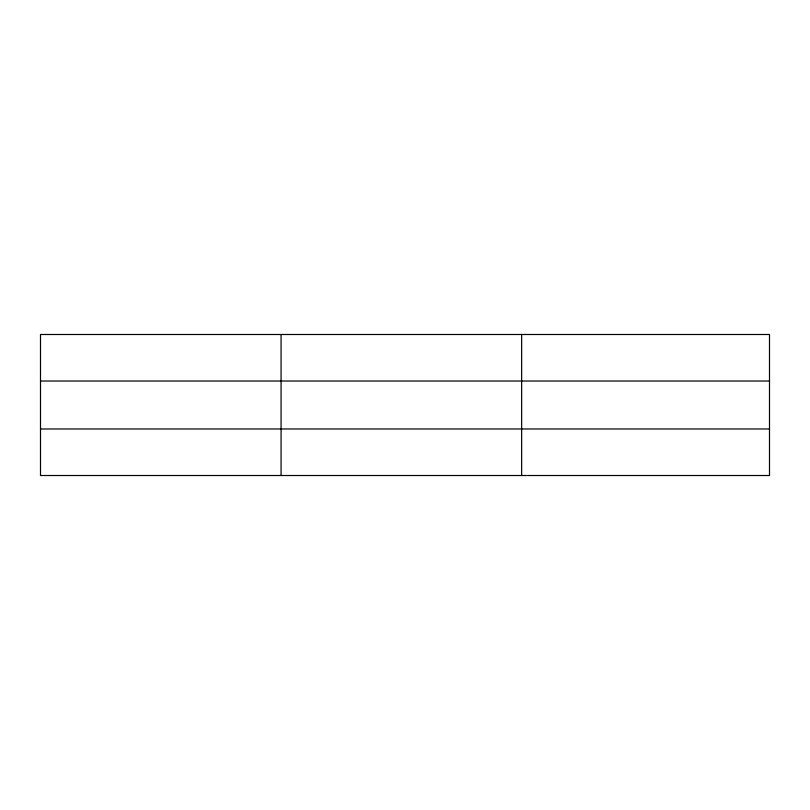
<?xml version="1.0" encoding="UTF-8"?>
<svg xmlns="http://www.w3.org/2000/svg" width="810" height="810" viewBox="0 0 810 810"><rect width="100%" height="100%" fill="white"/><g stroke="black" fill="none" stroke-linecap="round" stroke-linejoin="round"><path stroke-width="1.21" d="M281.07 334.49L281.07 475.51M521.64 334.49L521.64 475.51M40.5 381.024L769.5 381.024M40.5 428.976L769.5 428.976M769.5 334.49L769.5 475.51L40.5 475.51L40.5 334.49L769.5 334.49"/></g></svg>
